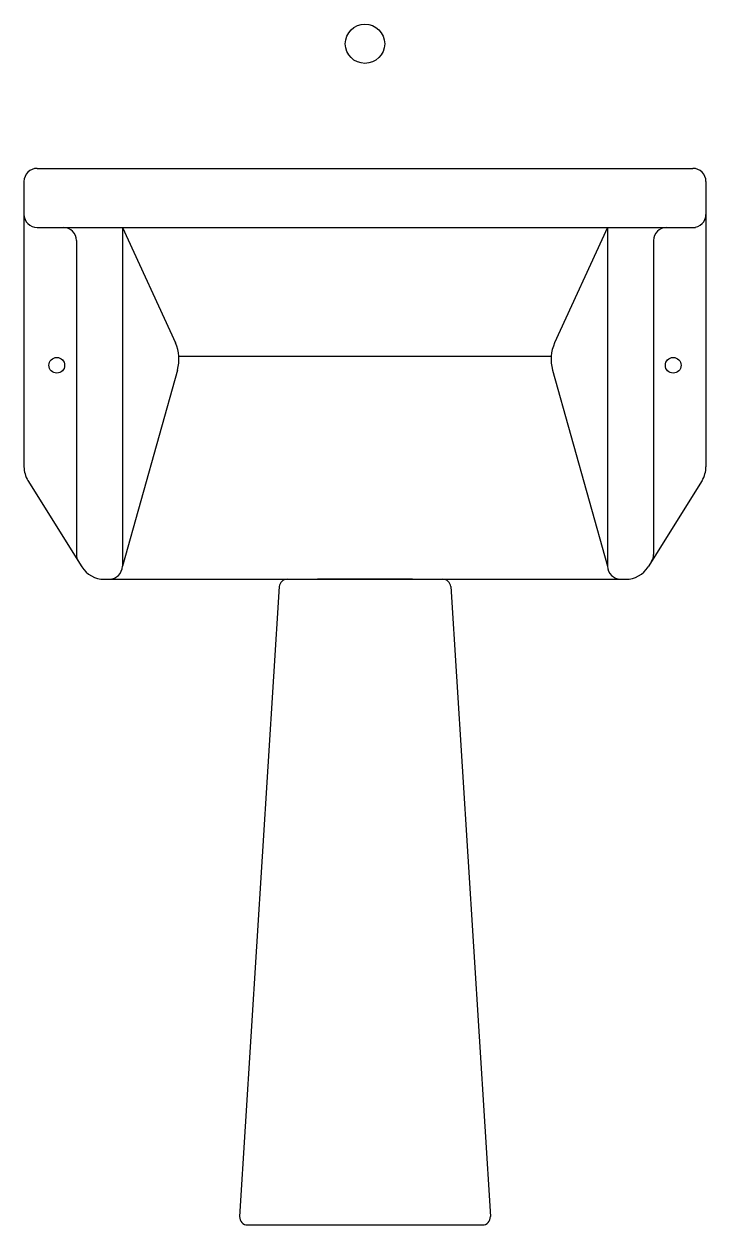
# Model space of a CAD drawing. Extents: x 1981 to 2501, y 1191 to 2106.
import ezdxf

# ---------------------------------------------------------------- set-up
doc = ezdxf.new("R2010")
doc.units = 0
doc.header["$LTSCALE"] = 50
doc.layers.add('FINA', color=6, linetype='CONTINUOUS')
doc.layers.add('GROSSA', color=3, linetype='CONTINUOUS')

msp = doc.modelspace()

# ---------------------------------------------------------------- linework, layer by layer
at = {"layer": 'FINA', "color": 0, "linetype": 'CONTINUOUS'}
for p, q in [((2056, 1950.79), (2096.4, 1862.81)), ((2426, 1950.79), (2385.6, 1862.81)), ((2099.04, 1852.64), (2382.96, 1852.64)), ((2098.02, 1842.17), (2056, 1692.79)), ((2383.99, 1842.17), (2426, 1692.79))]:
    msp.add_line(p, q, dxfattribs=at)
at = {"layer": 'FINA', "color": 0}
msp.add_circle((2241, 2090.79), 15, dxfattribs=at)
at = {"layer": 'FINA', "color": 0, "linetype": 'CONTINUOUS'}
for centre, start, end in [((2069.14, 1850.3), 344.29136, 24.66381), ((2412.87, 1850.3), 155.33619, 195.70864)]:
    msp.add_arc(centre, 30, start, end, dxfattribs=at)
at = {"layer": 'GROSSA', "color": 0}
for p, q in [((1991, 1995.79), (2491, 1995.79)), ((1991, 1950.79), (2493, 1950.79)), ((1984.04, 1757.93), (2025.13, 1692.19)), ((2497.96, 1757.93), (2456.88, 1692.19)), ((2042.09, 1682.79), (2204.9, 1682.79)), ((2175.66, 1677.16), (2145.39, 1197.16)), ((2181.65, 1682.79), (2300.36, 1682.79)), ((2277.11, 1682.79), (2204.9, 1682.79)), ((2277.11, 1682.79), (2439.92, 1682.79)), ((2306.35, 1677.16), (2336.61, 1197.16))]:
    msp.add_line(p, q, dxfattribs=at)
at = {"layer": 'GROSSA', "color": 0, "linetype": 'CONTINUOUS'}
for p, q in [((1981, 1985.79), (1981, 1768.53)), ((2501, 1985.79), (2501, 1768.53)), ((2056, 1950.79), (2056, 1692.79)), ((2426, 1950.79), (2426, 1692.79)), ((2021, 1940.79), (2021, 1701.66)), ((2461, 1940.79), (2461, 1701.66)), ((2151.38, 1190.79), (2330.62, 1190.79))]:
    msp.add_line(p, q, dxfattribs=at)
at = {"layer": 'GROSSA', "color": 0}
for centre in [(2006, 1845.79), (2476, 1845.79)]:
    msp.add_circle(centre, 6, dxfattribs=at)
for centre, radius, start, end in [((1991, 1985.79), 10, 90, 180), ((2491, 1985.79), 10, 0, 90), ((1991, 1960.79), 10, 180, 270), ((2491, 1960.79), 10, 270, 0), ((2011, 1940.79), 10, 0, 90), ((2471, 1940.79), 10, 90, 180), ((2001, 1768.53), 20, 180, 212.00538), ((2481, 1768.53), 20, 327.99462, 0), ((2031, 1701.66), 10, 180, 212.00538), ((2046, 1692.79), 10, 270, 0), ((2436, 1692.79), 10, 180, 270), ((2451, 1701.66), 10, 327.99462, 0), ((2042.09, 1702.79), 20, 212.00538, 270), ((2439.92, 1702.79), 20, 270, 327.99462), ((2181.65, 1676.79), 6, 90, 176.50106), ((2300.36, 1676.79), 6, 3.49894, 90), ((2151.38, 1196.79), 6, 176.50106, 270), ((2330.62, 1196.79), 6, 270, 3.49894)]:
    msp.add_arc(centre, radius, start, end, dxfattribs=at)

doc.saveas('drawing.dxf')
